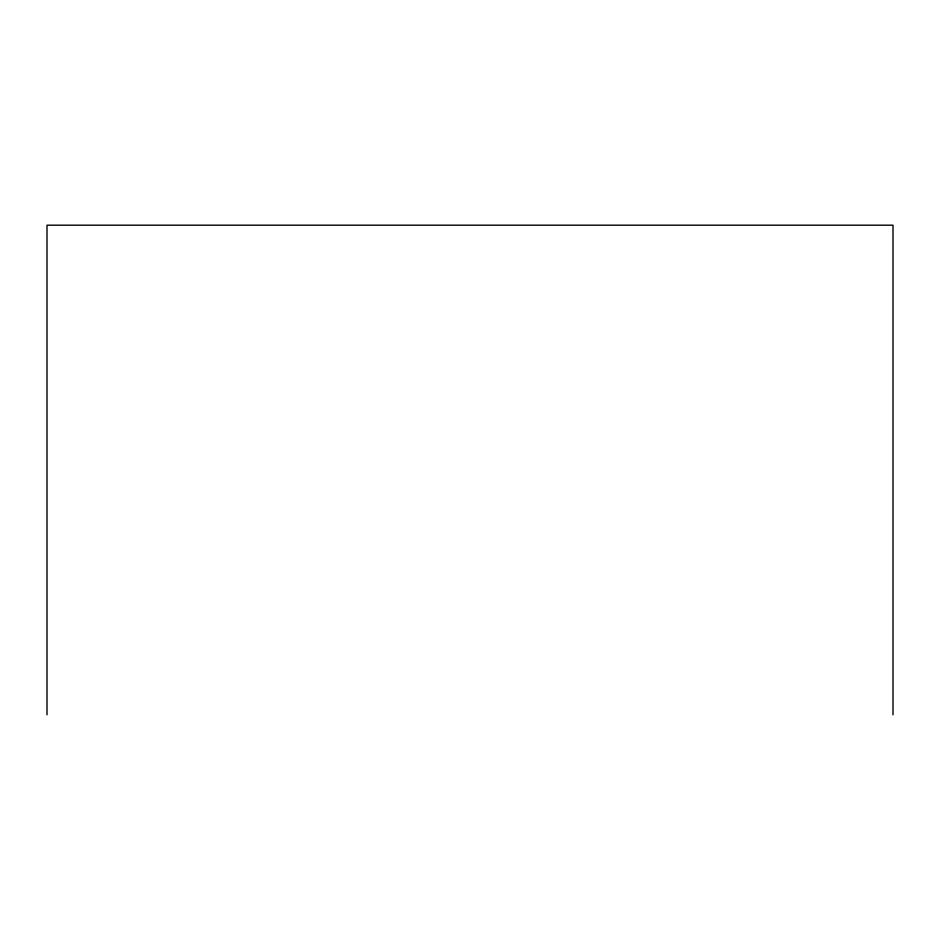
<?xml version="1.0" encoding="UTF-8"?>
<svg xmlns="http://www.w3.org/2000/svg" width="940" height="940" viewBox="0 0 940 940"><rect width="100%" height="100%" fill="white"/><g stroke="black" fill="none" stroke-linecap="round" stroke-linejoin="round"><path stroke-width="1.41" d="M893 714.811L893 225.189L47 225.189L47 714.811"/></g></svg>
